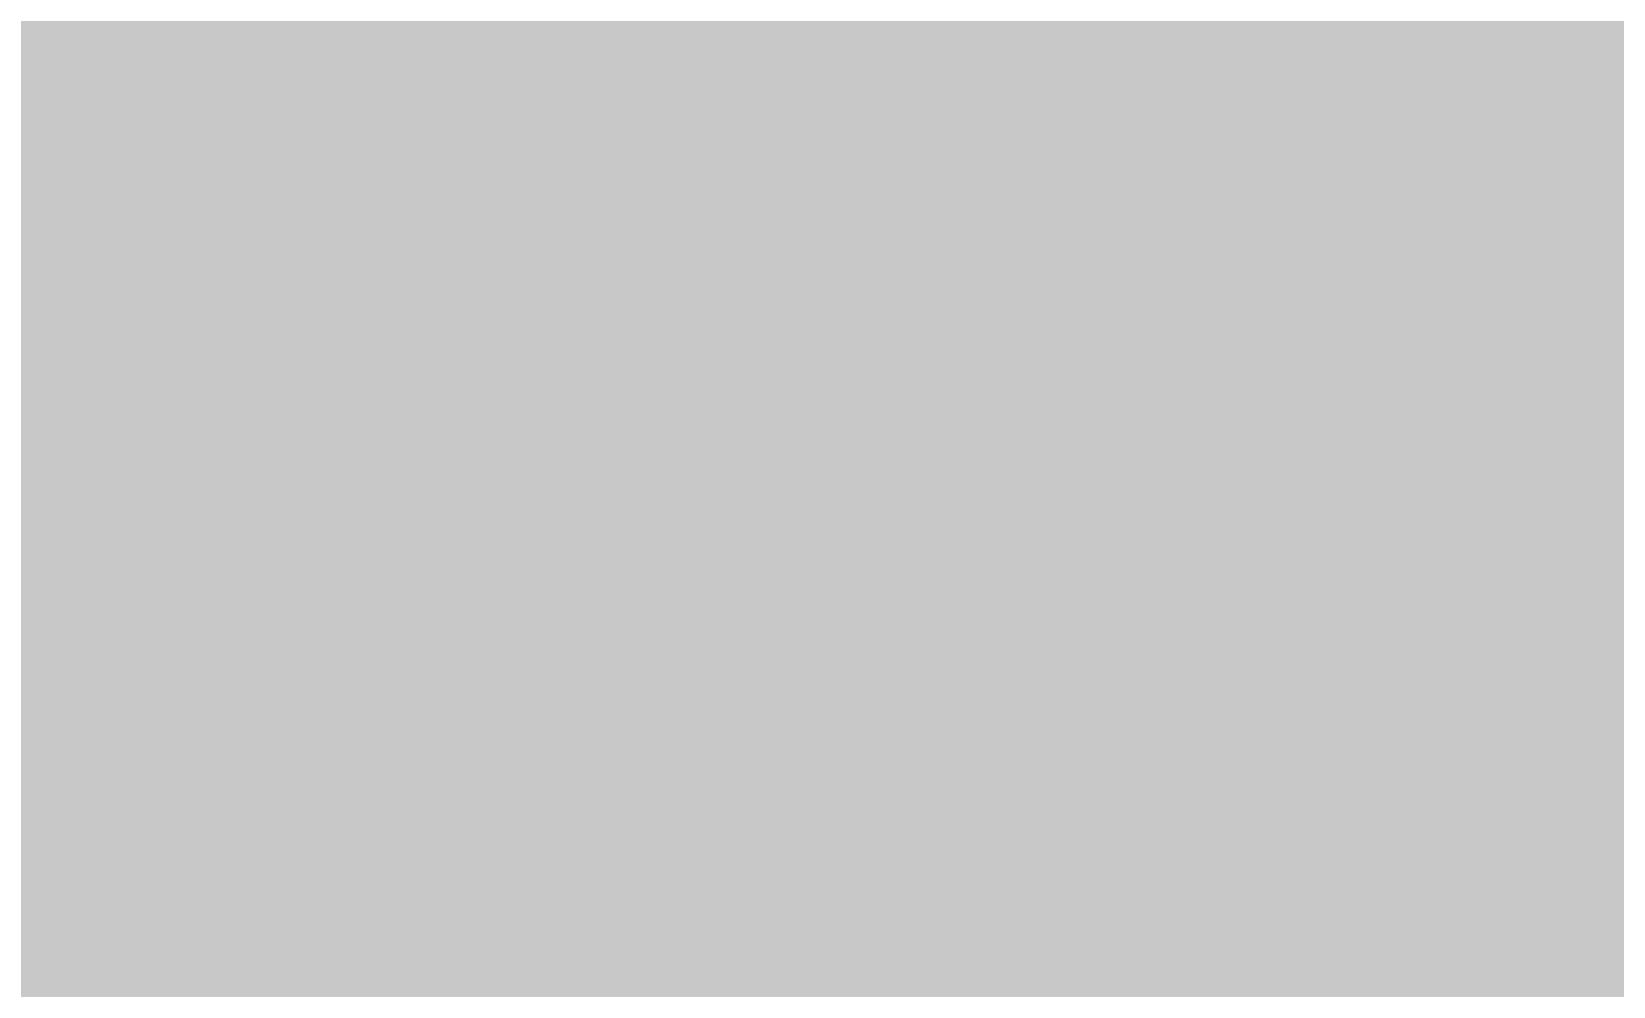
# Model space of a CAD drawing. Extents: x -23 to 289, y -67 to 135.
# Drawn here: x 139.8391 to 140.1328, y 84.4032 to 84.5803 of the extents above; entities that cross this region are included whole.
import ezdxf
from ezdxf.enums import TextEntityAlignment as Align

# ---------------------------------------------------------------- set-up
doc = ezdxf.new("R2010")
doc.units = 0
doc.header["$MEASUREMENT"] = 0
for name, color, linetype in [('ASSEMBLY_PART_NUMBERS_BTM', 191, 'CONTINUOUS'), ('GENERATED_SILKSCREEN_BTM', 255, 'CONTINUOUS'), ('PLANE_SHAPES_LAYER_TOP', 150, 'CONTINUOUS'), ('SILKSCREEN_REF_DES_BTM', 211, 'CONTINUOUS'), ('TRACES_LAYER_BOTTOM', 230, 'CONTINUOUS'), ('TRACES_LAYER_TOP', 150, 'CONTINUOUS')]:
    doc.layers.add(name, color=color, linetype=linetype)
doc.styles.add('VERIBEST_GERBER_0', font='txt')

msp = doc.modelspace()

# ---------------------------------------------------------------- linework, layer by layer
at = {"layer": 'GENERATED_SILKSCREEN_BTM', "const_width": 0.15}
for points in [[(140.4928, 84.7804), (140.4928, 84.0124), (140.4912, 84.006), (140.4872, 84.002), (140.4824, 83.9996), (140.4768, 83.9988), (140.4704, 83.9996), (140.4648, 84.002), (140.4608, 84.006), (140.4592, 84.0124), (140.4592, 84.3804), (140.0832, 84.3804), (139.952, 84.0076), (139.9488, 84.002), (139.9432, 83.9988), (139.9376, 83.998), (139.932, 83.9996), (139.9272, 84.002), (139.9232, 84.006), (139.9216, 84.0116), (139.9224, 84.018), (140.0536, 84.3908), (139.9256, 84.4924)], [(140.4592, 84.7636), (140.0768, 84.7636), (139.952, 84.6628), (139.952, 84.514), (140.0768, 84.4124), (140.4592, 84.4124), (140.4592, 84.7636)], [(139.9256, 84.4924), (139.9232, 84.494), (139.9224, 84.498), (139.9208, 84.502), (139.92, 84.506), (139.92, 84.6708)]]:
    msp.add_lwpolyline(points, dxfattribs=at)
at = {"layer": 'PLANE_SHAPES_LAYER_TOP'}
msp.add_solid([(130.5, 77.5), (153.5, 77.5), (130.5, 111.5), (153.5, 111.5)], dxfattribs=at)
at = {"layer": 'TRACES_LAYER_BOTTOM', "const_width": 0.25}
for points in [[(142.7, 89.25), (142.7, 88.24394), (142.52322, 88.06716), (141.32267, 88.06716), (139.85828, 86.60277), (139.85828, 84.54639), (139.6815, 84.36961)], [(139.6815, 84.36961), (139.6815, 84.34593), (139.85, 84.17743)]]:
    msp.add_lwpolyline(points, dxfattribs=at)
at = {"layer": 'TRACES_LAYER_TOP', "const_width": 0.5}
msp.add_lwpolyline([(131.9, 95.4), (132.72915, 94.57085), (132.72915, 92.68059), (135.18237, 90.22737), (136.96088, 90.22737), (139.5152, 87.67304), (139.5152, 85.32617), (140.69674, 84.14463), (144.45537, 84.14463), (145.2, 83.4)], dxfattribs=at)

# ---------------------------------------------------------------- texts
at = {"layer": 'ASSEMBLY_PART_NUMBERS_BTM', "style": 'VERIBEST_GERBER_0', "text_generation_flag": 2}
for s, p in [('ERJ-3EKF10R0V', (138.79, 104.75)), ('CL10B104KB8SFNC', (137.96, 103))]:
    msp.add_text(s, height=2.032, rotation=90, dxfattribs=at).set_placement(p, align=Align.TOP_LEFT)
for s, p in [('CL21B106KOQNNNE', (141.75, 86.71)), ('ERJ-3EKF4701V', (143, 86.29)), ('CL10B104KB8SFNC', (150, 86.21)), ('ERJ-3EKF4701V', (143, 84.79))]:
    msp.add_text(s, height=2.032, dxfattribs=at).set_placement(p, align=Align.TOP_LEFT)
at = {"layer": 'SILKSCREEN_REF_DES_BTM', "style": 'VERIBEST_GERBER_0', "text_generation_flag": 2}
msp.add_text('R466', height=0.8, dxfattribs=at).set_placement((140.6, 84.81), align=Align.TOP_LEFT)

doc.saveas('drawing.dxf')
